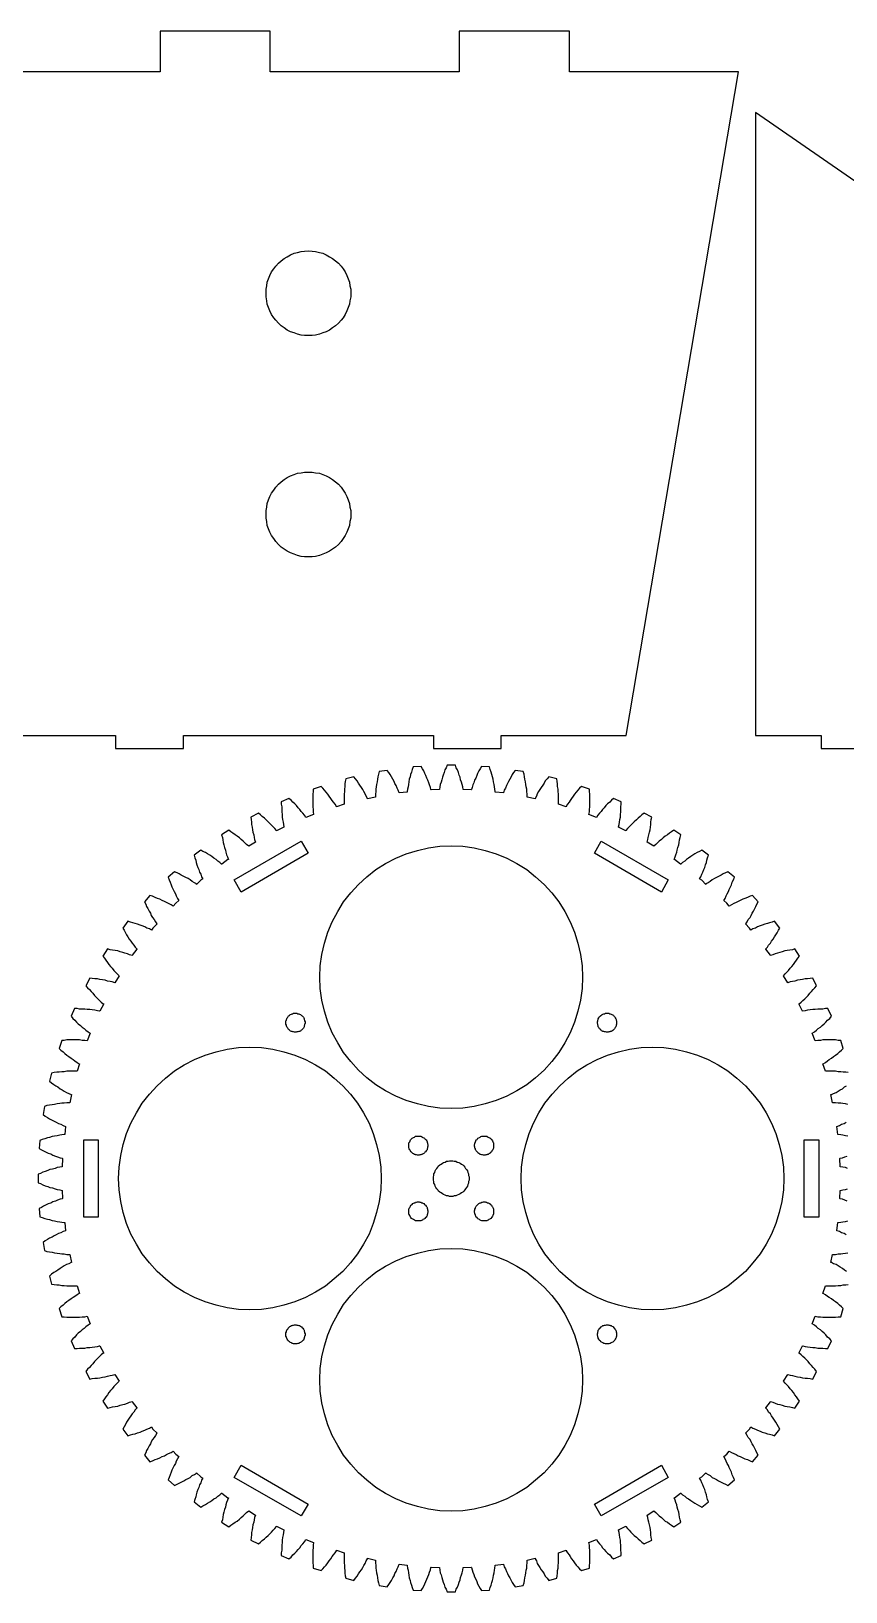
# Model space of a CAD drawing. Header units: millimetres. Extents: x 6 to 593, y 6 to 389.
# Drawn here: x 203.4 to 395.6, y 6 to 374.2 of the extents above; entities that cross this region are included whole.
import ezdxf

# ---------------------------------------------------------------- set-up
doc = ezdxf.new("R2010")
doc.units = ezdxf.units.MM

msp = doc.modelspace()

# ---------------------------------------------------------------- linework, layer by layer
at = {"layer": 'CUT'}
for points in [[(239.3, 208), (298.3, 208), (298.3, 205), (314.3, 205), (314.3, 208), (343.8, 208), (370.3, 364.6), (330.4, 364.6), (330.4, 374.2), (304.4, 374.2), (304.4, 364.6), (259.8, 364.6), (259.8, 374.2), (233.8, 374.2), (233.8, 364.6), (193.8, 364.6), (193.8, 208), (223.3, 208), (223.3, 205), (239.3, 205)], [(413.8, 208), (465.8, 208), (465.8, 205), (489.8, 205), (489.8, 208), (497.3, 208), (497.3, 270), (374.3, 355), (374.3, 208), (389.8, 208), (389.8, 205), (413.8, 205)], [(267.9, 302.4), (267.1, 302.5), (266.2, 302.7), (265.4, 303), (264.6, 303.3), (263.8, 303.7), (263.1, 304.2), (262.4, 304.7), (261.7, 305.3), (261.1, 306), (260.6, 306.6), (260.1, 307.4), (259.7, 308.2), (259.4, 309), (259.1, 309.8), (259, 310.6), (258.8, 311.5), (258.8, 312.4), (258.8, 313.3), (259, 314.1), (259.1, 315), (259.4, 315.8), (259.7, 316.6), (260.1, 317.4), (260.6, 318.1), (261.1, 318.8), (261.7, 319.5), (262.4, 320), (263.1, 320.6), (263.8, 321), (264.6, 321.4), (265.4, 321.8), (266.2, 322), (267.1, 322.2), (267.9, 322.3), (268.8, 322.4), (269.7, 322.3), (270.5, 322.2), (271.4, 322), (272.2, 321.8), (273, 321.4), (273.8, 321), (274.5, 320.6), (275.2, 320), (275.9, 319.5), (276.5, 318.8), (277, 318.1), (277.5, 317.4), (277.9, 316.6), (278.2, 315.8), (278.5, 315), (278.6, 314.1), (278.8, 313.3), (278.8, 312.4), (278.8, 311.5), (278.6, 310.6), (278.5, 309.8), (278.2, 309), (277.9, 308.2), (277.5, 307.4), (277, 306.6), (276.5, 306), (275.9, 305.3), (275.2, 304.7), (274.5, 304.2), (273.8, 303.7), (273, 303.3), (272.2, 303), (271.4, 302.7), (270.5, 302.5), (269.7, 302.4), (268.8, 302.4)], [(267.9, 250.2), (267.1, 250.3), (266.2, 250.5), (265.4, 250.8), (264.6, 251.1), (263.8, 251.5), (263.1, 252), (262.4, 252.5), (261.7, 253.1), (261.1, 253.8), (260.6, 254.5), (260.1, 255.2), (259.7, 256), (259.4, 256.8), (259.1, 257.6), (259, 258.5), (258.8, 259.3), (258.8, 260.2), (258.8, 261.1), (259, 261.9), (259.1, 262.8), (259.4, 263.6), (259.7, 264.4), (260.1, 265.2), (260.6, 265.9), (261.1, 266.6), (261.7, 267.3), (262.4, 267.9), (263.1, 268.4), (263.8, 268.9), (264.6, 269.3), (265.4, 269.6), (266.2, 269.9), (267.1, 270), (267.9, 270.2), (268.8, 270.2), (269.7, 270.2), (270.5, 270), (271.4, 269.9), (272.2, 269.6), (273, 269.3), (273.8, 268.9), (274.5, 268.4), (275.2, 267.9), (275.9, 267.3), (276.5, 266.6), (277, 265.9), (277.5, 265.2), (277.9, 264.4), (278.2, 263.6), (278.5, 262.8), (278.6, 261.9), (278.8, 261.1), (278.8, 260.2), (278.8, 259.3), (278.6, 258.5), (278.5, 257.6), (278.2, 256.8), (277.9, 256), (277.5, 255.2), (277, 254.5), (276.5, 253.8), (275.9, 253.1), (275.2, 252.5), (274.5, 252), (273.8, 251.5), (273, 251.1), (272.2, 250.8), (271.4, 250.5), (270.5, 250.3), (269.7, 250.2), (268.8, 250.2)], [(251.3, 174), (267.1, 183.1), (268.7, 180.3), (252.9, 171.1)], [(299.8, 120.1), (297.1, 120.5), (294.5, 121.1), (291.9, 121.9), (289.4, 122.9), (287, 124.2), (284.7, 125.6), (282.6, 127.3), (280.6, 129.1), (278.8, 131.1), (277.1, 133.2), (275.7, 135.5), (274.4, 137.9), (273.4, 140.4), (272.6, 143), (272, 145.6), (271.6, 148.3), (271.5, 151), (271.6, 153.7), (272, 156.4), (272.6, 159), (273.4, 161.6), (274.4, 164.1), (275.7, 166.5), (277.1, 168.8), (278.8, 170.9), (280.6, 172.9), (282.6, 174.7), (284.7, 176.4), (287, 177.8), (289.4, 179.1), (291.9, 180.1), (294.5, 180.9), (297.1, 181.5), (299.8, 181.9), (302.5, 182), (305.2, 181.9), (307.9, 181.5), (310.5, 180.9), (313.1, 180.1), (315.6, 179.1), (318, 177.8), (320.3, 176.4), (322.4, 174.7), (324.4, 172.9), (326.2, 170.9), (327.9, 168.8), (329.3, 166.5), (330.6, 164.1), (331.6, 161.6), (332.4, 159), (333, 156.4), (333.4, 153.7), (333.5, 151), (333.4, 148.3), (333, 145.6), (332.4, 143), (331.6, 140.4), (330.6, 137.9), (329.3, 135.5), (327.9, 133.2), (326.2, 131.1), (324.4, 129.1), (322.4, 127.3), (320.3, 125.6), (318, 124.2), (315.6, 122.9), (313.1, 121.9), (310.5, 121.1), (307.9, 120.5), (305.2, 120.1), (302.5, 120)], [(336.3, 180.3), (337.9, 183.1), (353.7, 174), (352.1, 171.1)], [(265.5, 138), (265.3, 138.1), (265.1, 138.1), (265, 138.2), (264.8, 138.2), (264.6, 138.3), (264.4, 138.4), (264.3, 138.5), (264.1, 138.7), (264, 138.8), (263.9, 139), (263.8, 139.1), (263.7, 139.3), (263.6, 139.5), (263.6, 139.7), (263.5, 139.9), (263.5, 140.1), (263.5, 140.3), (263.5, 140.5), (263.5, 140.7), (263.6, 140.9), (263.6, 141), (263.7, 141.2), (263.8, 141.4), (263.9, 141.6), (264, 141.7), (264.1, 141.9), (264.3, 142), (264.4, 142.1), (264.6, 142.2), (264.8, 142.3), (265, 142.4), (265.1, 142.4), (265.3, 142.5), (265.5, 142.5), (265.7, 142.5), (265.9, 142.5), (266.1, 142.5), (266.3, 142.4), (266.5, 142.4), (266.7, 142.3), (266.9, 142.2), (267, 142.1), (267.2, 142), (267.3, 141.9), (267.5, 141.7), (267.6, 141.6), (267.7, 141.4), (267.8, 141.2), (267.8, 141), (267.9, 140.9), (267.9, 140.7), (268, 140.5), (268, 140.3), (268, 140.1), (267.9, 139.9), (267.9, 139.7), (267.8, 139.5), (267.8, 139.3), (267.7, 139.1), (267.6, 139), (267.5, 138.8), (267.3, 138.7), (267.2, 138.5), (267, 138.4), (266.9, 138.3), (266.7, 138.2), (266.5, 138.2), (266.3, 138.1), (266.1, 138.1), (265.9, 138), (265.7, 138)], [(339.1, 138), (338.9, 138.1), (338.7, 138.1), (338.5, 138.2), (338.3, 138.2), (338.1, 138.3), (338, 138.4), (337.8, 138.5), (337.7, 138.7), (337.5, 138.8), (337.4, 139), (337.3, 139.1), (337.2, 139.3), (337.2, 139.5), (337.1, 139.7), (337.1, 139.9), (337, 140.1), (337, 140.3), (337, 140.5), (337.1, 140.7), (337.1, 140.9), (337.2, 141), (337.2, 141.2), (337.3, 141.4), (337.4, 141.6), (337.5, 141.7), (337.7, 141.9), (337.8, 142), (338, 142.1), (338.1, 142.2), (338.3, 142.3), (338.5, 142.4), (338.7, 142.4), (338.9, 142.5), (339.1, 142.5), (339.3, 142.5), (339.5, 142.5), (339.7, 142.5), (339.9, 142.4), (340, 142.4), (340.2, 142.3), (340.4, 142.2), (340.6, 142.1), (340.7, 142), (340.9, 141.9), (341, 141.7), (341.1, 141.6), (341.2, 141.4), (341.3, 141.2), (341.4, 141), (341.4, 140.9), (341.5, 140.7), (341.5, 140.5), (341.5, 140.3), (341.5, 140.1), (341.5, 139.9), (341.4, 139.7), (341.4, 139.5), (341.3, 139.3), (341.2, 139.1), (341.1, 139), (341, 138.8), (340.9, 138.7), (340.7, 138.5), (340.6, 138.4), (340.4, 138.3), (340.2, 138.2), (340, 138.2), (339.9, 138.1), (339.7, 138.1), (339.5, 138), (339.3, 138)], [(252.3, 72.6), (249.6, 73), (247, 73.6), (244.4, 74.4), (241.9, 75.4), (239.5, 76.7), (237.2, 78.1), (235.1, 79.8), (233.1, 81.6), (231.3, 83.6), (229.6, 85.7), (228.2, 88), (226.9, 90.4), (225.9, 92.9), (225.1, 95.5), (224.5, 98.1), (224.1, 100.8), (224, 103.5), (224.1, 106.2), (224.5, 108.9), (225.1, 111.5), (225.9, 114.1), (226.9, 116.6), (228.2, 119), (229.6, 121.3), (231.3, 123.4), (233.1, 125.4), (235.1, 127.2), (237.2, 128.9), (239.5, 130.3), (241.9, 131.6), (244.4, 132.6), (247, 133.4), (249.6, 134), (252.3, 134.4), (255, 134.5), (257.7, 134.4), (260.4, 134), (263, 133.4), (265.6, 132.6), (268.1, 131.6), (270.5, 130.3), (272.8, 128.9), (274.9, 127.2), (276.9, 125.4), (278.7, 123.4), (280.4, 121.3), (281.8, 119), (283.1, 116.6), (284.1, 114.1), (284.9, 111.5), (285.5, 108.9), (285.9, 106.2), (286, 103.5), (285.9, 100.8), (285.5, 98.1), (284.9, 95.5), (284.1, 92.9), (283.1, 90.4), (281.8, 88), (280.4, 85.7), (278.7, 83.6), (276.9, 81.6), (274.9, 79.8), (272.8, 78.1), (270.5, 76.7), (268.1, 75.4), (265.6, 74.4), (263, 73.6), (260.4, 73), (257.7, 72.6), (255, 72.5)], [(347.3, 72.6), (344.6, 73), (342, 73.6), (339.4, 74.4), (336.9, 75.4), (334.5, 76.7), (332.2, 78.1), (330.1, 79.8), (328.1, 81.6), (326.3, 83.6), (324.6, 85.7), (323.2, 88), (321.9, 90.4), (320.9, 92.9), (320.1, 95.5), (319.5, 98.1), (319.1, 100.8), (319, 103.5), (319.1, 106.2), (319.5, 108.9), (320.1, 111.5), (320.9, 114.1), (321.9, 116.6), (323.2, 119), (324.6, 121.3), (326.3, 123.4), (328.1, 125.4), (330.1, 127.2), (332.2, 128.9), (334.5, 130.3), (336.9, 131.6), (339.4, 132.6), (342, 133.4), (344.6, 134), (347.3, 134.4), (350, 134.5), (352.7, 134.4), (355.4, 134), (358, 133.4), (360.6, 132.6), (363.1, 131.6), (365.5, 130.3), (367.8, 128.9), (369.9, 127.2), (371.9, 125.4), (373.7, 123.4), (375.4, 121.3), (376.8, 119), (378.1, 116.6), (379.1, 114.1), (379.9, 111.5), (380.5, 108.9), (380.9, 106.2), (381, 103.5), (380.9, 100.8), (380.5, 98.1), (379.9, 95.5), (379.1, 92.9), (378.1, 90.4), (376.8, 88), (375.4, 85.7), (373.7, 83.6), (371.9, 81.6), (369.9, 79.8), (367.8, 78.1), (365.5, 76.7), (363.1, 75.4), (360.6, 74.4), (358, 73.6), (355.4, 73), (352.7, 72.6), (350, 72.5)], [(215.8, 94.4), (215.8, 112.6), (219.2, 112.6), (219.2, 94.4)], [(294.5, 109), (294.3, 109.1), (294.1, 109.1), (294, 109.2), (293.8, 109.2), (293.6, 109.3), (293.4, 109.4), (293.3, 109.6), (293.1, 109.7), (293, 109.8), (292.9, 110), (292.8, 110.2), (292.7, 110.3), (292.6, 110.5), (292.5, 110.7), (292.5, 110.9), (292.5, 111.1), (292.5, 111.3), (292.5, 111.5), (292.5, 111.7), (292.5, 111.9), (292.6, 112), (292.7, 112.2), (292.8, 112.4), (292.9, 112.6), (293, 112.7), (293.1, 112.9), (293.3, 113), (293.4, 113.1), (293.6, 113.2), (293.8, 113.3), (294, 113.4), (294.1, 113.5), (294.3, 113.5), (294.5, 113.5), (294.7, 113.5), (294.9, 113.5), (295.1, 113.5), (295.3, 113.5), (295.5, 113.4), (295.7, 113.3), (295.8, 113.2), (296, 113.1), (296.2, 113), (296.3, 112.9), (296.4, 112.7), (296.6, 112.6), (296.7, 112.4), (296.8, 112.2), (296.8, 112), (296.9, 111.9), (296.9, 111.7), (297, 111.5), (297, 111.3), (297, 111.1), (296.9, 110.9), (296.9, 110.7), (296.8, 110.5), (296.8, 110.3), (296.7, 110.2), (296.6, 110), (296.4, 109.8), (296.3, 109.7), (296.2, 109.6), (296, 109.4), (295.8, 109.3), (295.7, 109.2), (295.5, 109.2), (295.3, 109.1), (295.1, 109.1), (294.9, 109), (294.7, 109)], [(310.1, 109), (309.9, 109.1), (309.7, 109.1), (309.5, 109.2), (309.3, 109.2), (309.2, 109.3), (309, 109.4), (308.8, 109.6), (308.7, 109.7), (308.6, 109.8), (308.4, 110), (308.3, 110.2), (308.2, 110.3), (308.2, 110.5), (308.1, 110.7), (308.1, 110.9), (308, 111.1), (308, 111.3), (308, 111.5), (308.1, 111.7), (308.1, 111.9), (308.2, 112), (308.2, 112.2), (308.3, 112.4), (308.4, 112.6), (308.6, 112.7), (308.7, 112.9), (308.8, 113), (309, 113.1), (309.2, 113.2), (309.3, 113.3), (309.5, 113.4), (309.7, 113.5), (309.9, 113.5), (310.1, 113.5), (310.3, 113.5), (310.5, 113.5), (310.7, 113.5), (310.9, 113.5), (311, 113.4), (311.2, 113.3), (311.4, 113.2), (311.6, 113.1), (311.7, 113), (311.9, 112.9), (312, 112.7), (312.1, 112.6), (312.2, 112.4), (312.3, 112.2), (312.4, 112), (312.5, 111.9), (312.5, 111.7), (312.5, 111.5), (312.5, 111.3), (312.5, 111.1), (312.5, 110.9), (312.5, 110.7), (312.4, 110.5), (312.3, 110.3), (312.2, 110.2), (312.1, 110), (312, 109.8), (311.9, 109.7), (311.7, 109.6), (311.6, 109.4), (311.4, 109.3), (311.2, 109.2), (311, 109.2), (310.9, 109.1), (310.7, 109.1), (310.5, 109), (310.3, 109)], [(385.8, 94.4), (385.8, 112.6), (389.2, 112.6), (389.2, 94.4)], [(302.1, 99.3), (301.8, 99.4), (301.4, 99.4), (301.1, 99.6), (300.7, 99.7), (300.4, 99.9), (300.1, 100.1), (299.8, 100.3), (299.5, 100.5), (299.3, 100.8), (299.1, 101.1), (298.9, 101.4), (298.7, 101.7), (298.6, 102.1), (298.4, 102.4), (298.4, 102.8), (298.3, 103.1), (298.3, 103.5), (298.3, 103.9), (298.4, 104.2), (298.4, 104.6), (298.6, 104.9), (298.7, 105.3), (298.9, 105.6), (299.1, 105.9), (299.3, 106.2), (299.5, 106.5), (299.8, 106.7), (300.1, 106.9), (300.4, 107.1), (300.7, 107.3), (301.1, 107.4), (301.4, 107.6), (301.8, 107.6), (302.1, 107.7), (302.5, 107.7), (302.9, 107.7), (303.2, 107.6), (303.6, 107.6), (303.9, 107.4), (304.3, 107.3), (304.6, 107.1), (304.9, 106.9), (305.2, 106.7), (305.5, 106.5), (305.7, 106.2), (305.9, 105.9), (306.1, 105.6), (306.3, 105.3), (306.4, 104.9), (306.6, 104.6), (306.6, 104.2), (306.7, 103.9), (306.7, 103.5), (306.7, 103.1), (306.6, 102.8), (306.6, 102.4), (306.4, 102.1), (306.3, 101.7), (306.1, 101.4), (305.9, 101.1), (305.7, 100.8), (305.5, 100.5), (305.2, 100.3), (304.9, 100.1), (304.6, 99.9), (304.3, 99.7), (303.9, 99.6), (303.6, 99.4), (303.2, 99.4), (302.9, 99.3), (302.5, 99.3)], [(294.5, 93.5), (294.3, 93.5), (294.1, 93.5), (294, 93.6), (293.8, 93.7), (293.6, 93.8), (293.4, 93.9), (293.3, 94), (293.1, 94.1), (293, 94.3), (292.9, 94.4), (292.8, 94.6), (292.7, 94.8), (292.6, 95), (292.5, 95.1), (292.5, 95.3), (292.5, 95.5), (292.5, 95.7), (292.5, 95.9), (292.5, 96.1), (292.5, 96.3), (292.6, 96.5), (292.7, 96.7), (292.8, 96.8), (292.9, 97), (293, 97.2), (293.1, 97.3), (293.3, 97.4), (293.4, 97.6), (293.6, 97.7), (293.8, 97.8), (294, 97.8), (294.1, 97.9), (294.3, 97.9), (294.5, 98), (294.7, 98), (294.9, 98), (295.1, 97.9), (295.3, 97.9), (295.5, 97.8), (295.7, 97.8), (295.8, 97.7), (296, 97.6), (296.2, 97.4), (296.3, 97.3), (296.4, 97.2), (296.6, 97), (296.7, 96.8), (296.8, 96.7), (296.8, 96.5), (296.9, 96.3), (296.9, 96.1), (297, 95.9), (297, 95.7), (297, 95.5), (296.9, 95.3), (296.9, 95.1), (296.8, 95), (296.8, 94.8), (296.7, 94.6), (296.6, 94.4), (296.4, 94.3), (296.3, 94.1), (296.2, 94), (296, 93.9), (295.8, 93.8), (295.7, 93.7), (295.5, 93.6), (295.3, 93.5), (295.1, 93.5), (294.9, 93.5), (294.7, 93.5)], [(310.1, 93.5), (309.9, 93.5), (309.7, 93.5), (309.5, 93.6), (309.3, 93.7), (309.2, 93.8), (309, 93.9), (308.8, 94), (308.7, 94.1), (308.6, 94.3), (308.4, 94.4), (308.3, 94.6), (308.2, 94.8), (308.2, 95), (308.1, 95.1), (308.1, 95.3), (308, 95.5), (308, 95.7), (308, 95.9), (308.1, 96.1), (308.1, 96.3), (308.2, 96.5), (308.2, 96.7), (308.3, 96.8), (308.4, 97), (308.6, 97.2), (308.7, 97.3), (308.8, 97.4), (309, 97.6), (309.2, 97.7), (309.3, 97.8), (309.5, 97.8), (309.7, 97.9), (309.9, 97.9), (310.1, 98), (310.3, 98), (310.5, 98), (310.7, 97.9), (310.9, 97.9), (311, 97.8), (311.2, 97.8), (311.4, 97.7), (311.6, 97.6), (311.7, 97.4), (311.9, 97.3), (312, 97.2), (312.1, 97), (312.2, 96.8), (312.3, 96.7), (312.4, 96.5), (312.5, 96.3), (312.5, 96.1), (312.5, 95.9), (312.5, 95.7), (312.5, 95.5), (312.5, 95.3), (312.5, 95.1), (312.4, 95), (312.3, 94.8), (312.2, 94.6), (312.1, 94.4), (312, 94.3), (311.9, 94.1), (311.7, 94), (311.6, 93.9), (311.4, 93.8), (311.2, 93.7), (311, 93.6), (310.9, 93.5), (310.7, 93.5), (310.5, 93.5), (310.3, 93.5)], [(299.8, 25.1), (297.1, 25.5), (294.5, 26.1), (291.9, 26.9), (289.4, 27.9), (287, 29.2), (284.7, 30.6), (282.6, 32.3), (280.6, 34.1), (278.8, 36.1), (277.1, 38.2), (275.7, 40.5), (274.4, 42.9), (273.4, 45.4), (272.6, 48), (272, 50.6), (271.6, 53.3), (271.5, 56), (271.6, 58.7), (272, 61.4), (272.6, 64), (273.4, 66.6), (274.4, 69.1), (275.7, 71.5), (277.1, 73.8), (278.8, 75.9), (280.6, 77.9), (282.6, 79.7), (284.7, 81.4), (287, 82.8), (289.4, 84.1), (291.9, 85.1), (294.5, 85.9), (297.1, 86.5), (299.8, 86.9), (302.5, 87), (305.2, 86.9), (307.9, 86.5), (310.5, 85.9), (313.1, 85.1), (315.6, 84.1), (318, 82.8), (320.3, 81.4), (322.4, 79.7), (324.4, 77.9), (326.2, 75.9), (327.9, 73.8), (329.3, 71.5), (330.6, 69.1), (331.6, 66.6), (332.4, 64), (333, 61.4), (333.4, 58.7), (333.5, 56), (333.4, 53.3), (333, 50.6), (332.4, 48), (331.6, 45.4), (330.6, 42.9), (329.3, 40.5), (327.9, 38.2), (326.2, 36.1), (324.4, 34.1), (322.4, 32.3), (320.3, 30.6), (318, 29.2), (315.6, 27.9), (313.1, 26.9), (310.5, 26.1), (307.9, 25.5), (305.2, 25.1), (302.5, 25)], [(265.5, 64.5), (265.3, 64.5), (265.1, 64.6), (265, 64.6), (264.8, 64.7), (264.6, 64.8), (264.4, 64.9), (264.3, 65), (264.1, 65.1), (264, 65.3), (263.9, 65.4), (263.8, 65.6), (263.7, 65.8), (263.6, 66), (263.6, 66.1), (263.5, 66.3), (263.5, 66.5), (263.5, 66.7), (263.5, 66.9), (263.5, 67.1), (263.6, 67.3), (263.6, 67.5), (263.7, 67.7), (263.8, 67.9), (263.9, 68), (264, 68.2), (264.1, 68.3), (264.3, 68.5), (264.4, 68.6), (264.6, 68.7), (264.8, 68.8), (265, 68.8), (265.1, 68.9), (265.3, 68.9), (265.5, 69), (265.7, 69), (265.9, 69), (266.1, 68.9), (266.3, 68.9), (266.5, 68.8), (266.7, 68.8), (266.9, 68.7), (267, 68.6), (267.2, 68.5), (267.3, 68.3), (267.5, 68.2), (267.6, 68), (267.7, 67.9), (267.8, 67.7), (267.8, 67.5), (267.9, 67.3), (267.9, 67.1), (268, 66.9), (268, 66.7), (268, 66.5), (267.9, 66.3), (267.9, 66.1), (267.8, 66), (267.8, 65.8), (267.7, 65.6), (267.6, 65.4), (267.5, 65.3), (267.3, 65.1), (267.2, 65), (267, 64.9), (266.9, 64.8), (266.7, 64.7), (266.5, 64.6), (266.3, 64.6), (266.1, 64.5), (265.9, 64.5), (265.7, 64.5)], [(339.1, 64.5), (338.9, 64.5), (338.7, 64.6), (338.5, 64.6), (338.3, 64.7), (338.1, 64.8), (338, 64.9), (337.8, 65), (337.7, 65.1), (337.5, 65.3), (337.4, 65.4), (337.3, 65.6), (337.2, 65.8), (337.2, 66), (337.1, 66.1), (337.1, 66.3), (337, 66.5), (337, 66.7), (337, 66.9), (337.1, 67.1), (337.1, 67.3), (337.2, 67.5), (337.2, 67.7), (337.3, 67.9), (337.4, 68), (337.5, 68.2), (337.7, 68.3), (337.8, 68.5), (338, 68.6), (338.1, 68.7), (338.3, 68.8), (338.5, 68.8), (338.7, 68.9), (338.9, 68.9), (339.1, 69), (339.3, 69), (339.5, 69), (339.7, 68.9), (339.9, 68.9), (340, 68.8), (340.2, 68.8), (340.4, 68.7), (340.6, 68.6), (340.7, 68.5), (340.9, 68.3), (341, 68.2), (341.1, 68), (341.2, 67.9), (341.3, 67.7), (341.4, 67.5), (341.4, 67.3), (341.5, 67.1), (341.5, 66.9), (341.5, 66.7), (341.5, 66.5), (341.5, 66.3), (341.4, 66.1), (341.4, 66), (341.3, 65.8), (341.2, 65.6), (341.1, 65.4), (341, 65.3), (340.9, 65.1), (340.7, 65), (340.6, 64.9), (340.4, 64.8), (340.2, 64.7), (340, 64.6), (339.9, 64.6), (339.7, 64.5), (339.5, 64.5), (339.3, 64.5)], [(251.3, 33), (252.9, 35.9), (268.7, 26.7), (267.1, 23.9)], [(336.3, 26.7), (352.1, 35.9), (353.7, 33), (337.9, 23.9)]]:
    msp.add_lwpolyline(points, close=True, dxfattribs=at)
for points in [[(396.2, 128.5), (395.6, 128.6), (395, 128.6), (394.4, 128.7), (393.8, 128.7), (393.2, 128.8), (392.6, 128.8), (392, 128.8), (391.4, 128.8), (390.8, 128.8), (390.8, 128.8), (390.2, 130.6), (390.3, 130.6), (390.8, 130.9), (391.3, 131.3), (391.7, 131.6), (392.2, 131.9), (392.7, 132.3), (393.2, 132.6), (393.7, 133), (394.1, 133.4), (394.6, 133.8), (395, 134.2), (394.4, 136.1), (393.8, 136.1), (393.2, 136.2), (392.6, 136.2), (392, 136.2), (391.4, 136.2), (390.8, 136.2), (390.2, 136.2), (389.6, 136.1), (389, 136.1), (388.4, 136), (388.4, 136), (387.7, 137.8), (387.7, 137.8), (388.2, 138.1), (388.7, 138.5), (389.1, 138.9), (389.6, 139.2), (390, 139.6), (390.5, 140), (390.9, 140.4), (391.3, 140.9), (391.8, 141.3), (392.2, 141.8), (391.4, 143.6), (390.8, 143.6), (390.2, 143.5), (389.6, 143.5), (389, 143.5), (388.4, 143.4), (387.8, 143.4), (387.2, 143.3), (386.6, 143.2), (386, 143.1), (385.5, 143), (385.4, 143), (384.5, 144.7), (384.6, 144.7), (385.1, 145.1), (385.5, 145.5), (385.9, 145.9), (386.3, 146.3), (386.7, 146.7), (387.1, 147.2), (387.5, 147.6), (387.9, 148.1), (388.3, 148.5), (388.7, 149), (387.8, 150.8), (387.2, 150.7), (386.6, 150.6), (386, 150.6), (385.4, 150.5), (384.8, 150.4), (384.2, 150.3), (383.6, 150.1), (383, 150), (382.5, 149.9), (381.9, 149.7), (381.9, 149.7), (380.9, 151.3), (380.9, 151.3), (381.3, 151.8), (381.7, 152.2), (382.1, 152.6), (382.5, 153.1), (382.9, 153.5), (383.3, 154), (383.6, 154.5), (384, 155), (384.3, 155.5), (384.7, 156), (383.6, 157.7), (383, 157.5), (382.4, 157.4), (381.8, 157.3), (381.2, 157.2), (380.6, 157), (380, 156.8), (379.5, 156.7), (378.9, 156.5), (378.4, 156.3), (377.8, 156.1), (377.8, 156.1), (377.8, 156.2), (376.7, 157.6), (376.7, 157.7), (377.1, 158.1), (377.4, 158.6), (377.8, 159), (378.1, 159.5), (378.5, 160), (378.8, 160.5), (379.1, 161), (379.4, 161.5), (379.7, 162.1), (380, 162.6), (378.8, 164.2), (378.2, 164), (377.6, 163.8), (377.1, 163.7), (376.5, 163.5), (375.9, 163.3), (375.4, 163.1), (374.8, 162.9), (374.3, 162.6), (373.7, 162.4), (373.2, 162.1), (373.2, 162.1), (372.9, 162.6), (371.9, 163.6), (372, 163.6), (372.3, 164.1), (372.6, 164.6), (373, 165.1), (373.3, 165.6), (373.5, 166.1), (373.8, 166.6), (374.1, 167.2), (374.4, 167.7), (374.6, 168.2), (374.9, 168.8), (373.6, 170.3), (373, 170.1), (372.4, 169.8), (371.8, 169.6), (371.3, 169.4), (370.7, 169.1), (370.2, 168.9), (369.7, 168.6), (369.2, 168.4), (368.6, 168.1), (368.1, 167.8), (368.1, 167.8), (367.5, 168.5), (366.8, 169.1), (366.8, 169.1), (367.1, 169.6), (367.4, 170.2), (367.6, 170.7), (367.9, 171.2), (368.1, 171.7), (368.4, 172.3), (368.6, 172.8), (368.8, 173.4), (369.1, 174), (369.3, 174.6), (367.8, 175.9), (367.2, 175.6), (366.7, 175.4), (366.2, 175.1), (365.6, 174.8), (365.1, 174.5), (364.6, 174.3), (364.1, 174), (363.6, 173.6), (363.1, 173.3), (362.6, 173), (362.6, 172.9), (361.6, 173.9), (361.1, 174.2), (361.1, 174.2), (361.4, 174.7), (361.6, 175.3), (361.9, 175.8), (362.1, 176.4), (362.3, 176.9), (362.5, 177.5), (362.7, 178.1), (362.8, 178.6), (363, 179.2), (363.2, 179.8), (361.6, 181), (361.1, 180.7), (360.5, 180.4), (360, 180.1), (359.5, 179.8), (359, 179.5), (358.5, 179.1), (358, 178.8), (357.6, 178.4), (357.1, 178.1), (356.7, 177.7), (356.6, 177.7), (355.2, 178.8), (355.1, 178.8), (355.1, 178.8), (355.3, 179.4), (355.5, 179.9), (355.7, 180.5), (355.8, 181), (356, 181.6), (356.2, 182.2), (356.3, 182.8), (356.4, 183.4), (356.5, 184), (356.7, 184.6), (355, 185.7), (354.5, 185.3), (354, 185), (353.5, 184.6), (353, 184.3), (352.5, 183.9), (352.1, 183.5), (351.6, 183.1), (351.2, 182.7), (350.8, 182.3), (350.3, 181.9), (350.3, 181.9), (348.7, 182.9), (348.7, 182.9), (348.9, 183.5), (349, 184), (349.1, 184.6), (349.3, 185.2), (349.4, 185.8), (349.5, 186.4), (349.6, 187), (349.6, 187.6), (349.7, 188.2), (349.8, 188.8), (348, 189.7), (347.5, 189.3), (347.1, 188.9), (346.6, 188.5), (346.2, 188.1), (345.7, 187.7), (345.3, 187.3), (344.9, 186.9), (344.5, 186.5), (344.1, 186.1), (343.7, 185.6), (343.7, 185.5), (342, 186.4), (342, 186.5), (342.1, 187), (342.2, 187.6), (342.3, 188.2), (342.4, 188.8), (342.4, 189.4), (342.5, 190), (342.5, 190.6), (342.5, 191.2), (342.6, 191.8), (342.6, 192.4), (340.8, 193.2), (340.3, 192.8), (339.9, 192.3), (339.4, 191.9), (339, 191.5), (338.6, 191), (338.2, 190.6), (337.9, 190.1), (337.5, 189.7), (337.1, 189.2), (336.8, 188.7), (336.8, 188.7), (335, 189.4), (335, 189.4), (335.1, 190), (335.1, 190.6), (335.2, 191.2), (335.2, 191.8), (335.2, 192.4), (335.2, 193), (335.2, 193.6), (335.2, 194.2), (335.1, 194.8), (335.1, 195.4), (333.2, 196), (332.8, 195.6), (332.4, 195.1), (332, 194.7), (331.6, 194.2), (331.3, 193.7), (330.9, 193.2), (330.6, 192.7), (330.3, 192.3), (329.9, 191.8), (329.6, 191.3), (329.6, 191.2), (327.8, 191.8), (327.8, 191.8), (327.8, 192.4), (327.8, 193), (327.8, 193.6), (327.8, 194.2), (327.7, 194.8), (327.7, 195.4), (327.6, 196), (327.6, 196.6), (327.5, 197.2), (327.4, 197.8), (325.5, 198.3), (325.1, 197.8), (324.7, 197.3), (324.4, 196.8), (324.1, 196.3), (323.7, 195.8), (323.4, 195.3), (323.1, 194.8), (322.8, 194.3), (322.6, 193.7), (322.3, 193.2), (322.3, 193.1), (320.4, 193.5), (320.4, 193.6), (320.4, 194.2), (320.3, 194.8), (320.3, 195.4), (320.2, 195.9), (320.1, 196.5), (320, 197.1), (319.9, 197.7), (319.8, 198.3), (319.7, 198.9), (319.5, 199.5), (317.6, 199.8), (317.2, 199.3), (316.9, 198.8), (316.6, 198.3), (316.3, 197.7), (316, 197.2), (315.8, 196.7), (315.5, 196.2), (315.3, 195.6), (315, 195.1), (314.8, 194.5), (314.8, 194.5), (312.9, 194.7), (312.9, 194.8), (312.8, 195.4), (312.7, 195.9), (312.6, 196.5), (312.5, 197.1), (312.4, 197.7), (312.2, 198.3), (312.1, 198.8), (311.9, 199.4), (311.7, 200), (311.5, 200.6), (309.6, 200.7), (309.3, 200.2), (309, 199.7), (308.7, 199.1), (308.5, 198.6), (308.3, 198), (308, 197.5), (307.8, 196.9), (307.6, 196.4), (307.4, 195.8), (307.3, 195.3), (307.2, 195.2), (305.3, 195.3), (305.3, 195.3), (305.2, 195.9), (305.1, 196.5), (304.9, 197), (304.7, 197.6), (304.6, 198.2), (304.4, 198.7), (304.2, 199.3), (304, 199.9), (303.7, 200.4), (303.5, 201), (301.5, 201), (301.3, 200.4), (301, 199.9), (300.8, 199.3), (300.6, 198.7), (300.4, 198.2), (300.3, 197.6), (300.1, 197), (299.9, 196.5), (299.8, 195.9), (299.7, 195.3), (299.7, 195.3), (297.8, 195.2), (297.7, 195.3), (297.6, 195.8), (297.4, 196.4), (297.2, 196.9), (297, 197.5), (296.7, 198), (296.5, 198.6), (296.3, 199.1), (296, 199.7), (295.7, 200.2), (295.4, 200.7), (293.5, 200.6), (293.3, 200), (293.1, 199.4), (292.9, 198.8), (292.8, 198.3), (292.6, 197.7), (292.5, 197.1), (292.4, 196.5), (292.3, 195.9), (292.2, 195.4), (292.1, 194.8), (292.1, 194.7), (290.2, 194.5), (290.2, 194.5), (290, 195.1), (289.7, 195.6), (289.5, 196.2), (289.2, 196.7), (289, 197.2), (288.7, 197.7), (288.4, 198.3), (288.1, 198.8), (287.8, 199.3), (287.4, 199.8), (285.5, 199.5), (285.3, 198.9), (285.2, 198.3), (285.1, 197.7), (285, 197.1), (284.9, 196.5), (284.8, 195.9), (284.7, 195.4), (284.7, 194.8), (284.6, 194.2), (284.6, 193.6), (284.6, 193.5), (282.7, 193.1), (282.7, 193.2), (282.4, 193.7), (282.2, 194.3), (281.9, 194.8), (281.6, 195.3), (281.3, 195.8), (280.9, 196.3), (280.6, 196.8), (280.3, 197.3), (279.9, 197.8), (279.5, 198.3), (277.6, 197.8), (277.5, 197.2), (277.4, 196.6), (277.4, 196), (277.3, 195.4), (277.3, 194.8), (277.2, 194.2), (277.2, 193.6), (277.2, 193), (277.2, 192.4), (277.2, 191.8), (277.2, 191.8), (275.4, 191.2), (275.4, 191.3), (275.1, 191.8), (274.7, 192.3), (274.4, 192.7), (274.1, 193.2), (273.7, 193.7), (273.4, 194.2), (273, 194.7), (272.6, 195.1), (272.2, 195.6), (271.8, 196), (269.9, 195.4), (269.9, 194.8), (269.8, 194.2), (269.8, 193.6), (269.8, 193), (269.8, 192.4), (269.8, 191.8), (269.8, 191.2), (269.9, 190.6), (269.9, 190), (270, 189.4), (270, 189.4), (268.2, 188.7), (268.2, 188.7), (267.9, 189.2), (267.5, 189.7), (267.1, 190.1), (266.8, 190.6), (266.4, 191), (266, 191.5), (265.6, 191.9), (265.1, 192.3), (264.7, 192.8), (264.2, 193.2), (262.4, 192.4), (262.4, 191.8), (262.5, 191.2), (262.5, 190.6), (262.5, 190), (262.6, 189.4), (262.6, 188.8), (262.7, 188.2), (262.8, 187.6), (262.9, 187), (263, 186.5), (263, 186.4), (261.3, 185.5), (261.3, 185.6), (260.9, 186.1), (260.5, 186.5), (260.1, 186.9), (259.7, 187.3), (259.3, 187.7), (258.8, 188.1), (258.4, 188.5), (257.9, 188.9), (257.5, 189.3), (257, 189.7), (255.2, 188.8), (255.3, 188.2), (255.4, 187.6), (255.4, 187), (255.5, 186.4), (255.6, 185.8), (255.7, 185.2), (255.9, 184.6), (256, 184), (256.1, 183.5), (256.3, 182.9), (256.3, 182.9), (254.7, 181.9), (254.7, 181.9), (254.2, 182.3), (253.8, 182.7), (253.4, 183.1), (252.9, 183.5), (252.5, 183.9), (252, 184.3), (251.5, 184.6), (251, 185), (250.5, 185.3), (250, 185.7), (248.3, 184.6), (248.5, 184), (248.6, 183.4), (248.7, 182.8), (248.8, 182.2), (249, 181.6), (249.2, 181), (249.3, 180.5), (249.5, 179.9), (249.7, 179.4), (249.9, 178.8), (249.9, 178.8), (249.8, 178.8), (248.4, 177.7), (248.3, 177.7), (247.9, 178.1), (247.4, 178.4), (247, 178.8), (246.5, 179.1), (246, 179.5), (245.5, 179.8), (245, 180.1), (244.5, 180.4), (243.9, 180.7), (243.4, 181), (241.8, 179.8), (242, 179.2), (242.2, 178.6), (242.3, 178.1), (242.5, 177.5), (242.7, 176.9), (242.9, 176.4), (243.1, 175.8), (243.4, 175.3), (243.6, 174.7), (243.9, 174.2), (243.9, 174.2), (243.4, 173.9), (242.4, 172.9), (242.4, 173), (241.9, 173.3), (241.4, 173.6), (240.9, 174), (240.4, 174.3), (239.9, 174.5), (239.4, 174.8), (238.8, 175.1), (238.3, 175.4), (237.8, 175.6), (237.2, 175.9), (235.7, 174.6), (235.9, 174), (236.2, 173.4), (236.4, 172.8), (236.6, 172.3), (236.9, 171.7), (237.1, 171.2), (237.4, 170.7), (237.6, 170.2), (237.9, 169.6), (238.2, 169.1), (238.2, 169.1), (237.5, 168.5), (236.9, 167.8), (236.9, 167.8), (236.4, 168.1), (235.8, 168.4), (235.3, 168.6), (234.8, 168.9), (234.3, 169.1), (233.7, 169.4), (233.2, 169.6), (232.6, 169.8), (232, 170.1), (231.4, 170.3), (230.1, 168.8), (230.4, 168.2), (230.6, 167.7), (230.9, 167.2), (231.2, 166.6), (231.5, 166.1), (231.7, 165.6), (232, 165.1), (232.4, 164.6), (232.7, 164.1), (233, 163.6), (233.1, 163.6), (232.1, 162.6), (231.8, 162.1), (231.8, 162.1), (231.3, 162.4), (230.7, 162.6), (230.2, 162.9), (229.6, 163.1), (229.1, 163.3), (228.5, 163.5), (227.9, 163.7), (227.4, 163.8), (226.8, 164), (226.2, 164.2), (225, 162.6), (225.3, 162.1), (225.6, 161.5), (225.9, 161), (226.2, 160.5), (226.5, 160), (226.9, 159.5), (227.2, 159), (227.6, 158.6), (227.9, 158.1), (228.3, 157.7), (228.3, 157.6), (227.2, 156.2), (227.2, 156.1), (227.2, 156.1), (226.6, 156.3), (226.1, 156.5), (225.5, 156.7), (225, 156.8), (224.4, 157), (223.8, 157.2), (223.2, 157.3), (222.6, 157.4), (222, 157.5), (221.4, 157.7), (220.3, 156), (220.7, 155.5), (221, 155), (221.4, 154.5), (221.7, 154), (222.1, 153.5), (222.5, 153.1), (222.9, 152.6), (223.3, 152.2), (223.7, 151.8), (224.1, 151.3), (224.1, 151.3), (223.1, 149.7), (223.1, 149.7), (222.5, 149.9), (222, 150), (221.4, 150.1), (220.8, 150.3), (220.2, 150.4), (219.6, 150.5), (219, 150.6), (218.4, 150.6), (217.8, 150.7), (217.2, 150.8), (216.3, 149), (216.7, 148.5), (217.1, 148.1), (217.5, 147.6), (217.9, 147.2), (218.3, 146.7), (218.7, 146.3), (219.1, 145.9), (219.5, 145.5), (219.9, 145.1), (220.4, 144.7), (220.5, 144.7), (219.6, 143), (219.5, 143), (219, 143.1), (218.4, 143.2), (217.8, 143.3), (217.2, 143.4), (216.6, 143.4), (216, 143.5), (215.4, 143.5), (214.8, 143.5), (214.2, 143.6), (213.6, 143.6), (212.8, 141.8), (213.2, 141.3), (213.7, 140.9), (214.1, 140.4), (214.5, 140), (215, 139.6), (215.4, 139.2), (215.9, 138.9), (216.3, 138.5), (216.8, 138.1), (217.3, 137.8), (217.3, 137.8), (216.6, 136), (216.6, 136), (216, 136.1), (215.4, 136.1), (214.8, 136.2), (214.2, 136.2), (213.6, 136.2), (213, 136.2), (212.4, 136.2), (211.8, 136.2), (211.2, 136.1), (210.6, 136.1), (210, 134.2), (210.4, 133.8), (210.9, 133.4), (211.3, 133), (211.8, 132.6), (212.3, 132.3), (212.8, 131.9), (213.3, 131.6), (213.7, 131.3), (214.2, 130.9), (214.7, 130.6), (214.8, 130.6), (214.2, 128.8), (214.2, 128.8), (213.6, 128.8), (213, 128.8), (212.4, 128.8), (211.8, 128.8), (211.2, 128.7), (210.6, 128.7), (210, 128.6), (209.4, 128.6), (208.8, 128.5), (208.2, 128.4), (207.7, 126.5), (208.2, 126.1), (208.7, 125.7), (209.2, 125.4), (209.7, 125.1), (210.2, 124.7), (210.7, 124.4), (211.2, 124.1), (211.7, 123.8), (212.3, 123.6), (212.8, 123.3), (212.9, 123.3), (212.5, 121.4), (212.4, 121.4), (211.8, 121.4), (211.2, 121.3), (210.6, 121.3), (210.1, 121.2), (209.5, 121.1), (208.9, 121), (208.3, 120.9), (207.7, 120.8), (207.1, 120.7), (206.5, 120.5), (206.2, 118.6), (206.7, 118.2), (207.2, 117.9), (207.7, 117.6), (208.3, 117.3), (208.8, 117), (209.3, 116.8), (209.8, 116.5), (210.4, 116.3), (210.9, 116), (211.5, 115.8), (211.5, 115.8), (211.3, 113.9), (211.2, 113.9), (210.6, 113.8), (210.1, 113.7), (209.5, 113.6), (208.9, 113.5), (208.3, 113.4), (207.7, 113.2), (207.2, 113.1), (206.6, 112.9), (206, 112.7), (205.4, 112.5), (205.3, 110.6), (205.8, 110.3), (206.3, 110), (206.9, 109.7), (207.4, 109.5), (208, 109.3), (208.5, 109), (209.1, 108.8), (209.6, 108.6), (210.2, 108.4), (210.7, 108.3), (210.8, 108.2), (210.7, 106.3), (210.7, 106.3), (210.1, 106.2), (209.5, 106.1), (209, 105.9), (208.4, 105.7), (207.8, 105.6), (207.3, 105.4), (206.7, 105.2), (206.1, 105), (205.6, 104.7), (205, 104.5), (205, 102.5), (205.6, 102.3), (206.1, 102), (206.7, 101.8), (207.3, 101.6), (207.8, 101.4), (208.4, 101.3), (209, 101.1), (209.5, 100.9), (210.1, 100.8), (210.7, 100.7), (210.7, 100.7), (210.8, 98.8), (210.7, 98.7), (210.2, 98.6), (209.6, 98.4), (209.1, 98.2), (208.5, 98), (208, 97.7), (207.4, 97.5), (206.9, 97.3), (206.3, 97), (205.8, 96.7), (205.3, 96.4), (205.4, 94.5), (206, 94.3), (206.6, 94.1), (207.2, 93.9), (207.7, 93.8), (208.3, 93.6), (208.9, 93.5), (209.5, 93.4), (210.1, 93.3), (210.6, 93.2), (211.2, 93.1), (211.3, 93.1), (211.5, 91.2), (211.5, 91.2), (210.9, 91), (210.4, 90.7), (209.8, 90.5), (209.3, 90.2), (208.8, 90), (208.3, 89.7), (207.7, 89.4), (207.2, 89.1), (206.7, 88.8), (206.2, 88.4), (206.5, 86.5), (207.1, 86.3), (207.7, 86.2), (208.3, 86.1), (208.9, 86), (209.5, 85.9), (210.1, 85.8), (210.6, 85.7), (211.2, 85.7), (211.8, 85.6), (212.4, 85.6), (212.5, 85.6), (212.9, 83.7), (212.8, 83.7), (212.3, 83.4), (211.7, 83.2), (211.2, 82.9), (210.7, 82.6), (210.2, 82.3), (209.7, 81.9), (209.2, 81.6), (208.7, 81.3), (208.2, 80.9), (207.7, 80.5), (208.2, 78.6), (208.8, 78.5), (209.4, 78.4), (210, 78.4), (210.6, 78.3), (211.2, 78.3), (211.8, 78.2), (212.4, 78.2), (213, 78.2), (213.6, 78.2), (214.2, 78.2), (214.2, 78.2), (214.8, 76.4), (214.7, 76.4), (214.2, 76.1), (213.7, 75.7), (213.3, 75.4), (212.8, 75.1), (212.3, 74.7), (211.8, 74.4), (211.3, 74), (210.9, 73.6), (210.4, 73.2), (210, 72.8), (210.6, 70.9), (211.2, 70.9), (211.8, 70.8), (212.4, 70.8), (213, 70.8), (213.6, 70.8), (214.2, 70.8), (214.8, 70.8), (215.4, 70.9), (216, 70.9), (216.6, 71), (216.6, 71), (217.3, 69.2), (217.3, 69.2), (216.8, 68.9), (216.3, 68.5), (215.9, 68.1), (215.4, 67.8), (215, 67.4), (214.5, 67), (214.1, 66.6), (213.7, 66.1), (213.2, 65.7), (212.8, 65.2), (213.6, 63.4), (214.2, 63.4), (214.8, 63.5), (215.4, 63.5), (216, 63.5), (216.6, 63.6), (217.2, 63.6), (217.8, 63.7), (218.4, 63.8), (219, 63.9), (219.5, 64), (219.6, 64), (220.5, 62.3), (220.4, 62.3), (219.9, 61.9), (219.5, 61.5), (219.1, 61.1), (218.7, 60.7), (218.3, 60.3), (217.9, 59.8), (217.5, 59.4), (217.1, 58.9), (216.7, 58.5), (216.3, 58), (217.2, 56.2), (217.8, 56.3), (218.4, 56.4), (219, 56.4), (219.6, 56.5), (220.2, 56.6), (220.8, 56.7), (221.4, 56.9), (222, 57), (222.5, 57.1), (223.1, 57.3), (223.1, 57.3), (224.1, 55.7), (224.1, 55.7), (223.7, 55.2), (223.3, 54.8), (222.9, 54.4), (222.5, 53.9), (222.1, 53.5), (221.7, 53), (221.4, 52.5), (221, 52), (220.7, 51.5), (220.3, 51), (221.4, 49.3), (222, 49.5), (222.6, 49.6), (223.2, 49.7), (223.8, 49.8), (224.4, 50), (225, 50.2), (225.5, 50.3), (226.1, 50.5), (226.6, 50.7), (227.2, 50.9), (227.2, 50.9), (227.2, 50.8), (228.3, 49.4), (228.3, 49.3), (227.9, 48.9), (227.6, 48.4), (227.2, 48), (226.9, 47.5), (226.5, 47), (226.2, 46.5), (225.9, 46), (225.6, 45.5), (225.3, 44.9), (225, 44.4), (226.2, 42.8), (226.8, 43), (227.4, 43.2), (227.9, 43.3), (228.5, 43.5), (229.1, 43.7), (229.6, 43.9), (230.2, 44.1), (230.7, 44.4), (231.3, 44.6), (231.8, 44.9), (231.8, 44.9), (232.1, 44.4), (233.1, 43.4), (233, 43.4), (232.7, 42.9), (232.4, 42.4), (232, 41.9), (231.7, 41.4), (231.5, 40.9), (231.2, 40.4), (230.9, 39.8), (230.6, 39.3), (230.4, 38.8), (230.1, 38.2), (231.4, 36.7), (232, 36.9), (232.6, 37.2), (233.2, 37.4), (233.7, 37.6), (234.3, 37.9), (234.8, 38.1), (235.3, 38.4), (235.8, 38.6), (236.4, 38.9), (236.9, 39.2), (236.9, 39.2), (237.5, 38.5), (238.2, 37.9), (238.2, 37.9), (237.9, 37.4), (237.6, 36.8), (237.4, 36.3), (237.1, 35.8), (236.9, 35.3), (236.6, 34.7), (236.4, 34.2), (236.2, 33.6), (235.9, 33), (235.7, 32.4), (237.2, 31.1), (237.8, 31.4), (238.3, 31.6), (238.8, 31.9), (239.4, 32.2), (239.9, 32.5), (240.4, 32.7), (240.9, 33), (241.4, 33.4), (241.9, 33.7), (242.4, 34), (242.4, 34.1), (243.4, 33.1), (243.9, 32.8), (243.9, 32.8), (243.6, 32.3), (243.4, 31.7), (243.1, 31.2), (242.9, 30.6), (242.7, 30.1), (242.5, 29.5), (242.3, 28.9), (242.2, 28.4), (242, 27.8), (241.8, 27.2), (243.4, 26), (243.9, 26.3), (244.5, 26.6), (245, 26.9), (245.5, 27.2), (246, 27.5), (246.5, 27.9), (247, 28.2), (247.4, 28.6), (247.9, 28.9), (248.3, 29.3), (248.4, 29.3), (249.8, 28.2), (249.9, 28.2), (249.9, 28.2), (249.7, 27.6), (249.5, 27.1), (249.3, 26.5), (249.2, 26), (249, 25.4), (248.8, 24.8), (248.7, 24.2), (248.6, 23.6), (248.5, 23), (248.3, 22.4), (250, 21.3), (250.5, 21.7), (251, 22), (251.5, 22.4), (252, 22.7), (252.5, 23.1), (252.9, 23.5), (253.4, 23.9), (253.8, 24.3), (254.2, 24.7), (254.7, 25.1), (254.7, 25.1), (256.3, 24.1), (256.3, 24.1), (256.1, 23.5), (256, 23), (255.9, 22.4), (255.7, 21.8), (255.6, 21.2), (255.5, 20.6), (255.4, 20), (255.4, 19.4), (255.3, 18.8), (255.2, 18.2), (257, 17.3), (257.5, 17.7), (257.9, 18.1), (258.4, 18.5), (258.8, 18.9), (259.3, 19.3), (259.7, 19.7), (260.1, 20.1), (260.5, 20.5), (260.9, 20.9), (261.3, 21.4), (261.3, 21.5), (263, 20.6), (263, 20.5), (262.9, 20), (262.8, 19.4), (262.7, 18.8), (262.6, 18.2), (262.6, 17.6), (262.5, 17), (262.5, 16.4), (262.5, 15.8), (262.4, 15.2), (262.4, 14.6), (264.2, 13.8), (264.7, 14.2), (265.1, 14.7), (265.6, 15.1), (266, 15.5), (266.4, 16), (266.8, 16.4), (267.1, 16.9), (267.5, 17.3), (267.9, 17.8), (268.2, 18.3), (268.2, 18.3), (270, 17.6), (270, 17.6), (269.9, 17), (269.9, 16.4), (269.8, 15.8), (269.8, 15.2), (269.8, 14.6), (269.8, 14), (269.8, 13.4), (269.8, 12.8), (269.9, 12.2), (269.9, 11.6), (271.8, 11), (272.2, 11.4), (272.6, 11.9), (273, 12.3), (273.4, 12.8), (273.7, 13.3), (274.1, 13.8), (274.4, 14.3), (274.7, 14.7), (275.1, 15.2), (275.4, 15.7), (275.4, 15.8), (277.2, 15.2), (277.2, 15.2), (277.2, 14.6), (277.2, 14), (277.2, 13.4), (277.2, 12.8), (277.3, 12.2), (277.3, 11.6), (277.4, 11), (277.4, 10.4), (277.5, 9.8), (277.6, 9.2), (279.5, 8.7), (279.9, 9.2), (280.3, 9.7), (280.6, 10.2), (280.9, 10.7), (281.3, 11.2), (281.6, 11.7), (281.9, 12.2), (282.2, 12.7), (282.4, 13.3), (282.7, 13.8), (282.7, 13.9), (284.6, 13.5), (284.6, 13.4), (284.6, 12.8), (284.7, 12.2), (284.7, 11.6), (284.8, 11.1), (284.9, 10.5), (285, 9.9), (285.1, 9.3), (285.2, 8.7), (285.3, 8.1), (285.5, 7.5), (287.4, 7.2), (287.8, 7.7), (288.1, 8.2), (288.4, 8.7), (288.7, 9.3), (289, 9.8), (289.2, 10.3), (289.5, 10.8), (289.7, 11.4), (290, 11.9), (290.2, 12.5), (290.2, 12.5), (292.1, 12.3), (292.1, 12.2), (292.2, 11.6), (292.3, 11.1), (292.4, 10.5), (292.5, 9.9), (292.6, 9.3), (292.8, 8.7), (292.9, 8.2), (293.1, 7.6), (293.3, 7), (293.5, 6.4), (295.4, 6.3), (295.7, 6.8), (296, 7.3), (296.3, 7.9), (296.5, 8.4), (296.7, 9), (297, 9.5), (297.2, 10.1), (297.4, 10.6), (297.6, 11.2), (297.7, 11.7), (297.8, 11.8), (299.7, 11.7), (299.7, 11.7), (299.8, 11.1), (299.9, 10.5), (300.1, 10), (300.3, 9.4), (300.4, 8.8), (300.6, 8.3), (300.8, 7.7), (301, 7.1), (301.3, 6.6), (301.5, 6), (303.5, 6), (303.7, 6.6), (304, 7.1), (304.2, 7.7), (304.4, 8.3), (304.6, 8.8), (304.7, 9.4), (304.9, 10), (305.1, 10.5), (305.2, 11.1), (305.3, 11.7), (305.3, 11.7), (307.2, 11.8), (307.3, 11.7), (307.4, 11.2), (307.6, 10.6), (307.8, 10.1), (308, 9.5), (308.3, 9), (308.5, 8.4), (308.7, 7.9), (309, 7.3), (309.3, 6.8), (309.6, 6.3), (311.5, 6.4), (311.7, 7), (311.9, 7.6), (312.1, 8.2), (312.2, 8.7), (312.4, 9.3), (312.5, 9.9), (312.6, 10.5), (312.7, 11.1), (312.8, 11.6), (312.9, 12.2), (312.9, 12.3), (314.8, 12.5), (314.8, 12.5), (315, 11.9), (315.3, 11.4), (315.5, 10.8), (315.8, 10.3), (316, 9.8), (316.3, 9.3), (316.6, 8.7), (316.9, 8.2), (317.2, 7.7), (317.6, 7.2), (319.5, 7.5), (319.7, 8.1), (319.8, 8.7), (319.9, 9.3), (320, 9.9), (320.1, 10.5), (320.2, 11.1), (320.3, 11.6), (320.3, 12.2), (320.4, 12.8), (320.4, 13.4), (320.4, 13.5), (322.3, 13.9), (322.3, 13.8), (322.6, 13.3), (322.8, 12.7), (323.1, 12.2), (323.4, 11.7), (323.7, 11.2), (324.1, 10.7), (324.4, 10.2), (324.7, 9.7), (325.1, 9.2), (325.5, 8.7), (327.4, 9.2), (327.5, 9.8), (327.6, 10.4), (327.6, 11), (327.7, 11.6), (327.7, 12.2), (327.8, 12.8), (327.8, 13.4), (327.8, 14), (327.8, 14.6), (327.8, 15.2), (327.8, 15.2), (329.6, 15.8), (329.6, 15.7), (329.9, 15.2), (330.3, 14.7), (330.6, 14.3), (330.9, 13.8), (331.3, 13.3), (331.6, 12.8), (332, 12.3), (332.4, 11.9), (332.8, 11.4), (333.2, 11), (335.1, 11.6), (335.1, 12.2), (335.2, 12.8), (335.2, 13.4), (335.2, 14), (335.2, 14.6), (335.2, 15.2), (335.2, 15.8), (335.1, 16.4), (335.1, 17), (335, 17.6), (335, 17.6), (336.8, 18.3), (336.8, 18.3), (337.1, 17.8), (337.5, 17.3), (337.9, 16.9), (338.2, 16.4), (338.6, 16), (339, 15.5), (339.4, 15.1), (339.9, 14.7), (340.3, 14.2), (340.8, 13.8), (342.6, 14.6), (342.6, 15.2), (342.5, 15.8), (342.5, 16.4), (342.5, 17), (342.4, 17.6), (342.4, 18.2), (342.3, 18.8), (342.2, 19.4), (342.1, 20), (342, 20.5), (342, 20.6), (343.7, 21.5), (343.7, 21.4), (344.1, 20.9), (344.5, 20.5), (344.9, 20.1), (345.3, 19.7), (345.7, 19.3), (346.2, 18.9), (346.6, 18.5), (347.1, 18.1), (347.5, 17.7), (348, 17.3), (349.8, 18.2), (349.7, 18.8), (349.6, 19.4), (349.6, 20), (349.5, 20.6), (349.4, 21.2), (349.3, 21.8), (349.1, 22.4), (349, 23), (348.9, 23.5), (348.7, 24.1), (348.7, 24.1), (350.3, 25.1), (350.3, 25.1), (350.8, 24.7), (351.2, 24.3), (351.6, 23.9), (352.1, 23.5), (352.5, 23.1), (353, 22.7), (353.5, 22.4), (354, 22), (354.5, 21.7), (355, 21.3), (356.7, 22.4), (356.5, 23), (356.4, 23.6), (356.3, 24.2), (356.2, 24.8), (356, 25.4), (355.8, 26), (355.7, 26.5), (355.5, 27.1), (355.3, 27.6), (355.1, 28.2), (355.1, 28.2), (355.2, 28.2), (356.6, 29.3), (356.7, 29.3), (357.1, 28.9), (357.6, 28.6), (358, 28.2), (358.5, 27.9), (359, 27.5), (359.5, 27.2), (360, 26.9), (360.5, 26.6), (361.1, 26.3), (361.6, 26), (363.2, 27.2), (363, 27.8), (362.8, 28.4), (362.7, 28.9), (362.5, 29.5), (362.3, 30.1), (362.1, 30.6), (361.9, 31.2), (361.6, 31.7), (361.4, 32.3), (361.1, 32.8), (361.1, 32.8), (361.6, 33.1), (362.6, 34.1), (362.6, 34), (363.1, 33.7), (363.6, 33.4), (364.1, 33), (364.6, 32.7), (365.1, 32.5), (365.6, 32.2), (366.2, 31.9), (366.7, 31.6), (367.2, 31.4), (367.8, 31.1), (369.3, 32.4), (369.1, 33), (368.8, 33.6), (368.6, 34.2), (368.4, 34.7), (368.1, 35.3), (367.9, 35.8), (367.6, 36.3), (367.4, 36.8), (367.1, 37.4), (366.8, 37.9), (366.8, 37.9), (367.5, 38.5), (368.1, 39.2), (368.1, 39.2), (368.6, 38.9), (369.2, 38.6), (369.7, 38.4), (370.2, 38.1), (370.7, 37.9), (371.3, 37.6), (371.8, 37.4), (372.4, 37.2), (373, 36.9), (373.6, 36.7), (374.9, 38.2), (374.6, 38.8), (374.4, 39.3), (374.1, 39.8), (373.8, 40.4), (373.5, 40.9), (373.3, 41.4), (373, 41.9), (372.6, 42.4), (372.3, 42.9), (372, 43.4), (371.9, 43.4), (372.9, 44.4), (373.2, 44.9), (373.2, 44.9), (373.7, 44.6), (374.3, 44.4), (374.8, 44.1), (375.4, 43.9), (375.9, 43.7), (376.5, 43.5), (377.1, 43.3), (377.6, 43.2), (378.2, 43), (378.8, 42.8), (380, 44.4), (379.7, 44.9), (379.4, 45.5), (379.1, 46), (378.8, 46.5), (378.5, 47), (378.1, 47.5), (377.8, 48), (377.4, 48.4), (377.1, 48.9), (376.7, 49.3), (376.7, 49.4), (377.8, 50.8), (377.8, 50.9), (377.8, 50.9), (378.4, 50.7), (378.9, 50.5), (379.5, 50.3), (380, 50.2), (380.6, 50), (381.2, 49.8), (381.8, 49.7), (382.4, 49.6), (383, 49.5), (383.6, 49.3), (384.7, 51), (384.3, 51.5), (384, 52), (383.6, 52.5), (383.3, 53), (382.9, 53.5), (382.5, 53.9), (382.1, 54.4), (381.7, 54.8), (381.3, 55.2), (380.9, 55.7), (380.9, 55.7), (381.9, 57.3), (381.9, 57.3), (382.5, 57.1), (383, 57), (383.6, 56.9), (384.2, 56.7), (384.8, 56.6), (385.4, 56.5), (386, 56.4), (386.6, 56.4), (387.2, 56.3), (387.8, 56.2), (388.7, 58), (388.3, 58.5), (387.9, 58.9), (387.5, 59.4), (387.1, 59.8), (386.7, 60.3), (386.3, 60.7), (385.9, 61.1), (385.5, 61.5), (385.1, 61.9), (384.6, 62.3), (384.5, 62.3), (385.4, 64), (385.5, 64), (386, 63.9), (386.6, 63.8), (387.2, 63.7), (387.8, 63.6), (388.4, 63.6), (389, 63.5), (389.6, 63.5), (390.2, 63.5), (390.8, 63.4), (391.4, 63.4), (392.2, 65.2), (391.8, 65.7), (391.3, 66.1), (390.9, 66.6), (390.5, 67), (390, 67.4), (389.6, 67.8), (389.1, 68.1), (388.7, 68.5), (388.2, 68.9), (387.7, 69.2), (387.7, 69.2), (388.4, 71), (388.4, 71), (389, 70.9), (389.6, 70.9), (390.2, 70.8), (390.8, 70.8), (391.4, 70.8), (392, 70.8), (392.6, 70.8), (393.2, 70.8), (393.8, 70.9), (394.4, 70.9), (395, 72.8), (394.6, 73.2), (394.1, 73.6), (393.7, 74), (393.2, 74.4), (392.7, 74.7), (392.2, 75.1), (391.7, 75.4), (391.3, 75.7), (390.8, 76.1), (390.3, 76.4), (390.2, 76.4), (390.8, 78.2), (390.8, 78.2), (391.4, 78.2), (392, 78.2), (392.6, 78.2), (393.2, 78.2), (393.8, 78.3), (394.4, 78.3), (395, 78.4), (395.6, 78.4), (396.2, 78.5)], [(396.1, 121), (395.5, 121.1), (394.9, 121.2), (394.4, 121.3), (393.8, 121.3), (393.2, 121.4), (392.6, 121.4), (392.5, 121.4), (392.1, 123.3), (392.2, 123.3), (392.7, 123.6), (393.3, 123.8), (393.8, 124.1), (394.3, 124.4), (394.8, 124.7), (395.3, 125.1), (395.8, 125.4)], [(396.1, 113.5), (395.5, 113.6), (394.9, 113.7), (394.4, 113.8), (393.8, 113.9), (393.7, 113.9), (393.5, 115.8), (393.5, 115.8), (394.1, 116), (394.6, 116.3), (395.2, 116.5), (395.7, 116.8)], [(396, 105.9), (395.5, 106.1), (394.9, 106.2), (394.3, 106.3), (394.3, 106.3), (394.2, 108.2), (394.3, 108.3), (394.8, 108.4), (395.4, 108.6), (395.9, 108.8)], [(395.9, 98.2), (395.4, 98.4), (394.8, 98.6), (394.3, 98.7), (394.2, 98.8), (394.3, 100.7), (394.3, 100.7), (394.9, 100.8), (395.5, 100.9), (396, 101.1)], [(395.7, 90.2), (395.2, 90.5), (394.6, 90.7), (394.1, 91), (393.5, 91.2), (393.5, 91.2), (393.7, 93.1), (393.8, 93.1), (394.4, 93.2), (394.9, 93.3), (395.5, 93.4), (396.1, 93.5)], [(395.8, 81.6), (395.3, 81.9), (394.8, 82.3), (394.3, 82.6), (393.8, 82.9), (393.3, 83.2), (392.7, 83.4), (392.2, 83.7), (392.1, 83.7), (392.5, 85.6), (392.6, 85.6), (393.2, 85.6), (393.8, 85.7), (394.4, 85.7), (394.9, 85.8), (395.5, 85.9), (396.1, 86)]]:
    msp.add_lwpolyline(points, dxfattribs=at)

doc.saveas('drawing.dxf')
